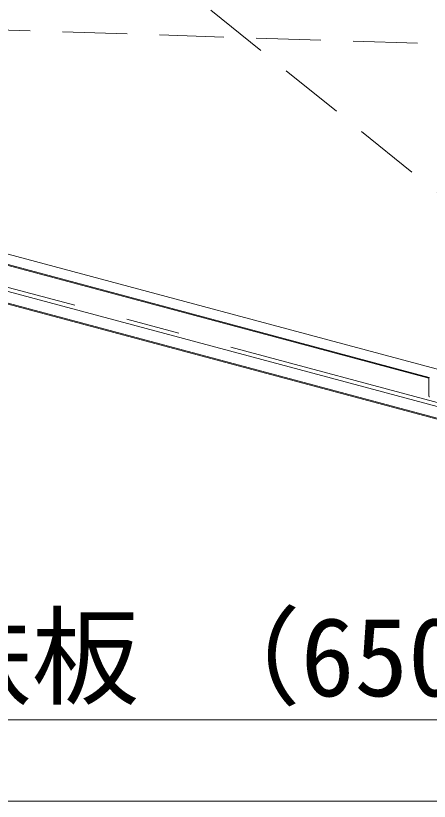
# Model space of a CAD drawing. Units: millimetres, scale not verified. Extents: x -9752 to 9748, y -6991 to 6878.
# Drawn here: x 5513 to 5897, y 2128 to 2857 of the extents above; entities that cross this region are included whole.
import ezdxf
from ezdxf.enums import TextEntityAlignment as Align

# ---------------------------------------------------------------- set-up
doc = ezdxf.new("R2010")
doc.units = ezdxf.units.MM
doc.header["$LTSCALE"] = 50
doc.linetypes.add('CHAIN1', pattern=[8, 5, -1, 1, -1])
doc.linetypes.add('DASHED1', pattern=[1.8, 1.2, -0.6])
for name, color, linetype, lineweight in [('3-0_中心線', 4, 'CHAIN1', 9), ('3-1_中線', 7, 'Continuous', 18), ('3-2_太線１', 7, 'Continuous', 18), ('3-6_文字', 4, 'Continuous', 18), ('3-8_隠線', 4, 'DASHED1', 9), ('F-6_文字', 7, 'Continuous', 18)]:
    doc.layers.add(name, color=color, linetype=linetype, lineweight=lineweight)
doc.styles.add('ＭＳ ゴシック', font='')
doc.styles.get('ＭＳ ゴシック').set_extended_font_data('MS Gothic')

msp = doc.modelspace()

# ---------------------------------------------------------------- linework, layer by layer
at = {"layer": '3-0_中心線'}
msp.add_line((3008.04, 3273.94), (6344.7, 2379.89), dxfattribs=at)
at = {"layer": '3-1_中線'}
msp.add_line((5896.49, 2504.05), (5896.49, 2520.45), dxfattribs=at)
for centre, radius, start, end in [((5898.05, 2520.46), 1.56, 170.94533, 175.5871), ((5898.16, 2520.46), 1.67, 175.58469, 180.02333), ((5898.27, 2520.46), 1.78, 180.02081, 180.02295), ((5897.95, 2520.48), 1.46, 166.07793, 170.94751), ((5897.85, 2520.51), 1.35, 160.96106, 166.07968), ((5897.75, 2520.54), 1.25, 155.57898, 160.96216), ((5897.67, 2520.57), 1.16, 149.92445, 155.57913), ((5897.6, 2520.61), 1.08, 144.00197, 149.92337), ((5897.55, 2520.65), 1.02, 137.83067, 143.99939), ((5897.51, 2520.69), 0.97, 131.44643, 137.82651), ((5897.91, 2504.15), 1.42, 180.02081, 184.28279), ((5897.99, 2504.16), 1.5, 184.28024, 188.39259), ((5898.06, 2504.17), 1.57, 188.39008, 192.37979), ((5898.12, 2504.18), 1.63, 192.37733, 196.27097), ((5898.16, 2504.2), 1.67, 196.26855, 200.09213), ((5898.19, 2504.21), 1.7, 200.08977, 203.86874), ((5898.2, 2504.21), 1.72, 203.86641, 207.6259), ((5898.2, 2504.21), 1.71, 207.62357, 211.38852), ((5898.18, 2504.2), 1.69, 211.38617, 215.18155), ((5898.15, 2504.18), 1.66, 215.17917, 219.03023), ((5898.11, 2504.15), 1.6, 219.0278, 222.96024)]:
    msp.add_arc(centre, radius, start, end, dxfattribs=at)
at = {"layer": '3-2_太線１'}
for p, q in [((6202.35, 2414.18), (4611.89, 2840.34)), ((6189.52, 2405.77), (4608.88, 2829.3)), ((6189.52, 2406.77), (4610.06, 2829.98)), ((5907.88, 2527.79), (4907.31, 2795.89)), ((5896.49, 2520.38), (4894.94, 2788.75)), ((5896.62, 2521.1), (4895.83, 2789.26))]:
    msp.add_line(p, q, dxfattribs=at)
at = {"layer": '3-6_文字', "color": 7}
msp.add_line((5227.82, 2203.06), (6327.82, 2203.06), dxfattribs=at)
at = {"layer": '3-8_隠線'}
for p, q in [((5413.37, 3088.06), (6025.2, 2595.52)), ((5016.48, 2858.92), (6405.78, 2815.25))]:
    msp.add_line(p, q, dxfattribs=at)
at = {"layer": 'F-6_文字', "color": 3}
msp.add_line((-1.67, 2127.5), (9748.33, 2127.5), dxfattribs=at)

# ---------------------------------------------------------------- texts
at = {"layer": '3-6_文字', "style": 'ＭＳ ゴシック'}
msp.add_text('13．鉄板 （650×20×t0.4）', height=73.31, dxfattribs=at).set_placement((5227.82, 2203.06), align=Align.BOTTOM_LEFT)

doc.saveas('drawing.dxf')
